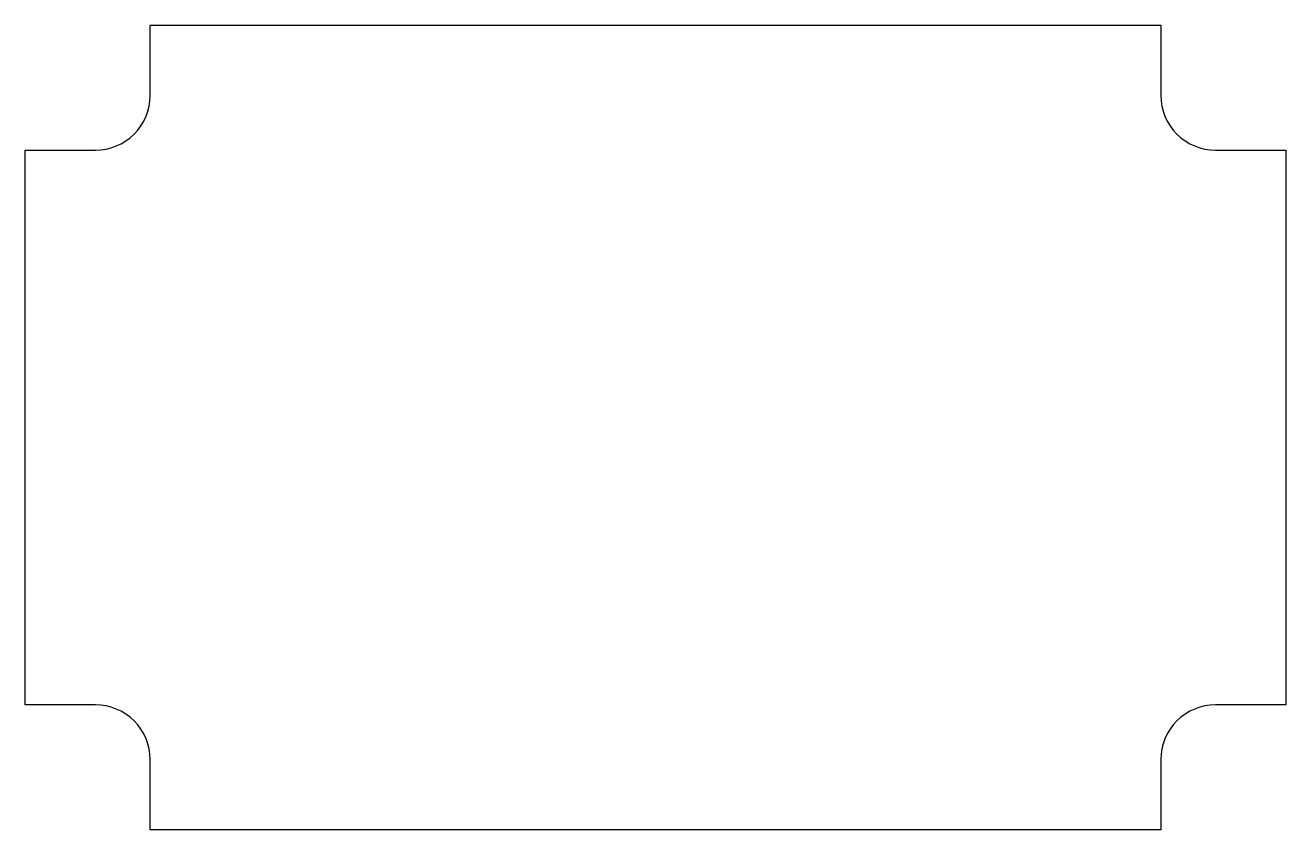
# Model space of a CAD drawing. Extents: x -40.4 to 40.4, y -25.8 to 25.8.
import ezdxf

# ---------------------------------------------------------------- set-up
doc = ezdxf.new("R2010")
doc.units = 0
doc.layers.get('0').update_dxf_attribs({"linetype": 'continuous'})

msp = doc.modelspace()

# ---------------------------------------------------------------- linework, layer by layer
at = {"color": 7}
msp.add_lwpolyline([(-32.35, 25.755), (32.35, 25.755), (32.35, 21.265, 0.414214), (35.86, 17.755), (40.35, 17.755), (40.35, -17.755), (35.86, -17.755, 0.414214), (32.35, -21.265), (32.35, -25.755), (-32.35, -25.755), (-32.35, -21.265, 0.414214), (-35.86, -17.755), (-40.35, -17.755), (-40.35, 17.755), (-35.86, 17.755, 0.414214), (-32.35, 21.265)], format="xyb", close=True, dxfattribs=at)

doc.saveas('drawing.dxf')
